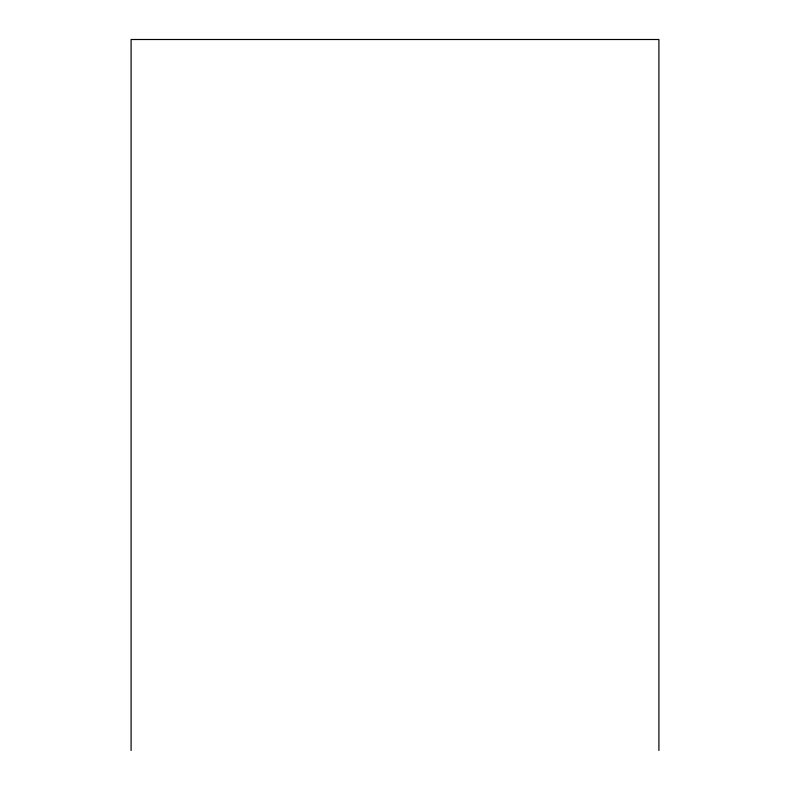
<?xml version="1.0" encoding="UTF-8"?>
<svg xmlns="http://www.w3.org/2000/svg" width="790" height="790" viewBox="0 0 790 790"><rect width="100%" height="100%" fill="white"/><g stroke="black" fill="none" stroke-linecap="round" stroke-linejoin="round"><path stroke-width="1.19" d="M658.909 750.5L658.909 39.5L131.091 39.5L131.091 750.5"/></g></svg>
